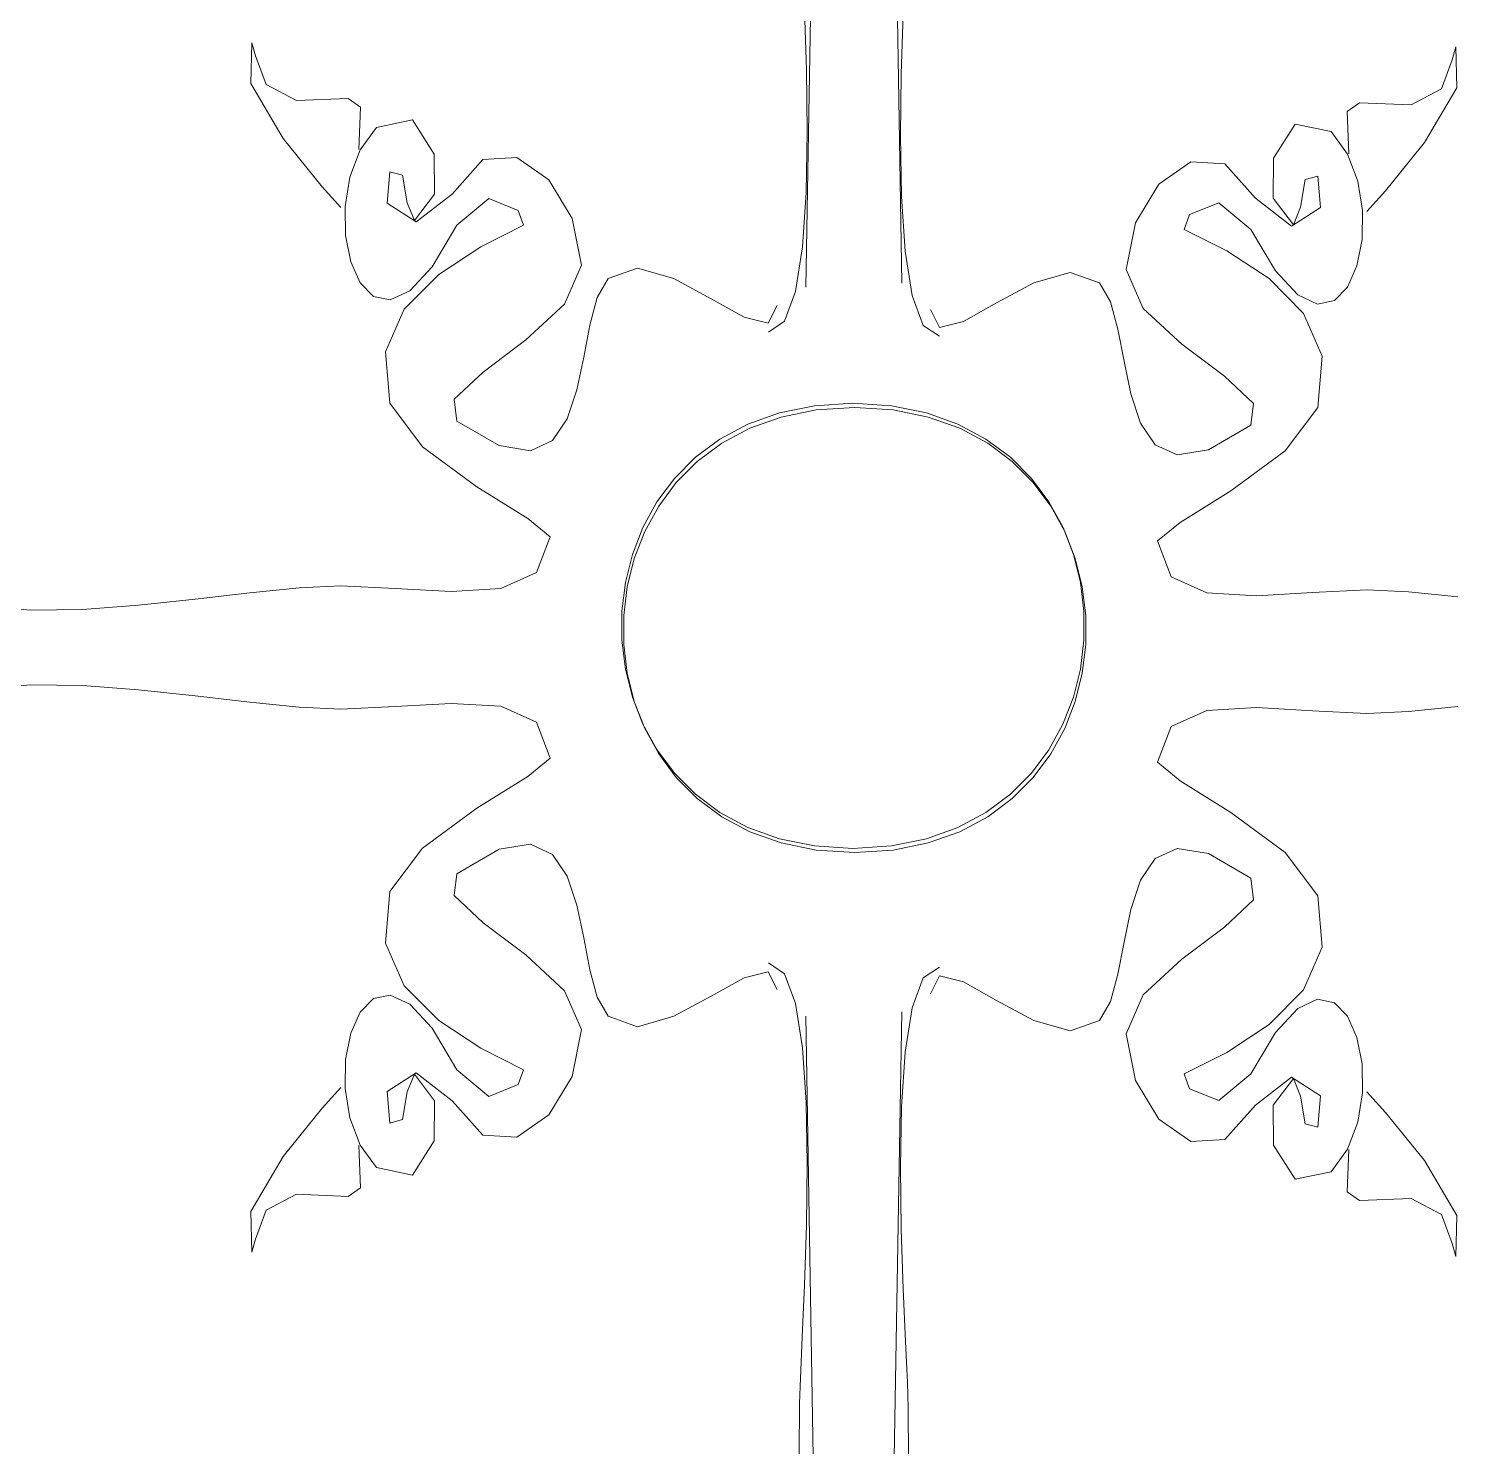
# Model space of a CAD drawing. Header units: centimetres. Extents: x -377343 to 693706, y 194584 to 813780.
# Drawn here: x 142378.4 to 142486.8, y 492503.4 to 492611 of the extents above; entities that cross this region are included whole.
import ezdxf

# ---------------------------------------------------------------- set-up
doc = ezdxf.new("R2010")
doc.units = ezdxf.units.CM
doc.layers.add('PIPA', color=11, linetype='Continuous')
doc.layers.add('TEXT', color=7, linetype='Continuous')

msp = doc.modelspace()

# ---------------------------------------------------------------- linework, layer by layer
at = {"layer": 'PIPA', "lineweight": 35, "extrusion": (0, 0.816497, 0.57735), "elevation": 193451.324}
msp.add_lwpolyline([(-421704.212, -325591.681), (-159560.265, -63447.734), (377343.333, -600351.331), (-158232.47, -1135927.133), (-693706.405, -600453.199), (-454216.825, -360963.619)], dxfattribs=at)
at = {"layer": 'TEXT', "color": 2, "linetype": 'Continuous', "lineweight": 13}
for p, q in [((142437.386, 492591.407), (142438.062, 492630.932)), ((142437.386, 492591.407), (142438.062, 492630.932)), ((142444.681, 492591.725), (142444.005, 492631.25)), ((142444.681, 492591.725), (142444.005, 492631.25)), ((142437.294, 492612.442), (142437.441, 492607.93)), ((142437.294, 492612.442), (142437.441, 492607.93)), ((142444.773, 492612.124), (142444.626, 492607.612)), ((142444.773, 492612.124), (142444.626, 492607.612)), ((142395.275, 492606.875), (142395.359, 492609.968)), ((142395.275, 492606.875), (142395.359, 492609.968)), ((142395.359, 492609.968), (142395.635, 492608.979)), ((142395.359, 492609.968), (142395.635, 492608.979)), ((142486.708, 492609.65), (142486.432, 492608.661)), ((142486.708, 492609.65), (142486.432, 492608.661)), ((142486.792, 492606.556), (142486.708, 492609.65)), ((142486.792, 492606.556), (142486.708, 492609.65)), ((142395.635, 492608.979), (142396.435, 492606.79)), ((142395.635, 492608.979), (142396.435, 492606.79)), ((142486.432, 492608.661), (142485.632, 492606.472)), ((142486.432, 492608.661), (142485.632, 492606.472)), ((142437.441, 492607.93), (142437.502, 492603.211)), ((142437.441, 492607.93), (142437.502, 492603.211)), ((142444.626, 492607.612), (142444.565, 492602.893)), ((142444.626, 492607.612), (142444.565, 492602.893)), ((142397.724, 492602.705), (142395.275, 492606.875)), ((142397.724, 492602.705), (142395.275, 492606.875)), ((142396.435, 492606.79), (142398.738, 492605.576)), ((142396.435, 492606.79), (142398.738, 492605.576)), ((142485.632, 492606.472), (142483.329, 492605.258)), ((142485.632, 492606.472), (142483.329, 492605.258)), ((142484.343, 492602.387), (142486.792, 492606.556)), ((142484.343, 492602.387), (142486.792, 492606.556)), ((142398.738, 492605.576), (142402.666, 492605.739)), ((142398.738, 492605.576), (142402.666, 492605.739)), ((142402.666, 492605.739), (142403.592, 492605.076)), ((142402.666, 492605.739), (142403.592, 492605.076)), ((142403.592, 492605.076), (142403.467, 492601.86)), ((142403.592, 492605.076), (142403.467, 492601.86)), ((142479.401, 492605.421), (142478.475, 492604.757)), ((142479.401, 492605.421), (142478.475, 492604.757)), ((142483.329, 492605.258), (142479.401, 492605.421)), ((142483.329, 492605.258), (142479.401, 492605.421)), ((142404.818, 492603.549), (142407.533, 492604.112)), ((142404.818, 492603.549), (142407.533, 492604.112)), ((142407.533, 492604.112), (142409.197, 492601.522)), ((142407.533, 492604.112), (142409.197, 492601.522)), ((142474.534, 492603.794), (142472.87, 492601.204)), ((142474.534, 492603.794), (142472.87, 492601.204)), ((142477.249, 492603.231), (142474.534, 492603.794)), ((142477.249, 492603.231), (142474.534, 492603.794)), ((142478.475, 492604.757), (142478.6, 492601.542)), ((142478.475, 492604.757), (142478.6, 492601.542)), ((142400.68, 492599.041), (142397.724, 492602.705)), ((142400.68, 492599.041), (142397.724, 492602.705)), ((142403.582, 492601.838), (142404.818, 492603.549)), ((142403.582, 492601.838), (142404.818, 492603.549)), ((142437.502, 492603.211), (142437.422, 492598.614)), ((142437.502, 492603.211), (142437.422, 492598.614)), ((142444.565, 492602.893), (142444.645, 492598.296)), ((142444.565, 492602.893), (142444.645, 492598.296)), ((142478.485, 492601.52), (142477.249, 492603.231)), ((142478.485, 492601.52), (142477.249, 492603.231)), ((142402.799, 492599.777), (142403.582, 492601.838)), ((142402.799, 492599.777), (142403.582, 492601.838)), ((142409.197, 492601.522), (142409.21, 492598.482)), ((142409.197, 492601.522), (142409.21, 492598.482)), ((142479.268, 492599.458), (142478.485, 492601.52)), ((142479.268, 492599.458), (142478.485, 492601.52)), ((142481.387, 492598.723), (142484.343, 492602.387)), ((142481.387, 492598.723), (142484.343, 492602.387)), ((142410.561, 492598.482), (142412.877, 492601.098)), ((142410.561, 492598.482), (142412.877, 492601.098)), ((142412.877, 492601.098), (142415.469, 492601.249)), ((142412.877, 492601.098), (142415.469, 492601.249)), ((142415.469, 492601.249), (142417.882, 492599.552)), ((142415.469, 492601.249), (142417.882, 492599.552)), ((142466.598, 492600.931), (142464.185, 492599.234)), ((142466.598, 492600.931), (142464.185, 492599.234)), ((142469.19, 492600.78), (142466.598, 492600.931)), ((142469.19, 492600.78), (142466.598, 492600.931)), ((142471.506, 492598.164), (142469.19, 492600.78)), ((142471.506, 492598.164), (142469.19, 492600.78)), ((142472.87, 492601.204), (142472.857, 492598.164)), ((142472.87, 492601.204), (142472.857, 492598.164)), ((142402.438, 492597.551), (142402.799, 492599.777)), ((142402.438, 492597.551), (142402.799, 492599.777)), ((142405.832, 492600.171), (142405.632, 492597.781)), ((142405.832, 492600.171), (142405.632, 492597.781)), ((142406.787, 492599.907), (142405.832, 492600.171)), ((142406.787, 492599.907), (142405.832, 492600.171)), ((142407.141, 492597.806), (142406.787, 492599.907)), ((142407.141, 492597.806), (142406.787, 492599.907)), ((142417.882, 492599.552), (142419.663, 492596.622)), ((142417.882, 492599.552), (142419.663, 492596.622)), ((142474.926, 492597.488), (142475.28, 492599.589)), ((142474.926, 492597.488), (142475.28, 492599.589)), ((142475.28, 492599.589), (142476.235, 492599.853)), ((142475.28, 492599.589), (142476.235, 492599.853)), ((142476.235, 492599.853), (142476.435, 492597.463)), ((142476.235, 492599.853), (142476.435, 492597.463)), ((142479.629, 492597.232), (142479.268, 492599.458)), ((142479.629, 492597.232), (142479.268, 492599.458)), ((142402.116, 492597.468), (142400.68, 492599.041)), ((142402.116, 492597.468), (142400.68, 492599.041)), ((142409.21, 492598.482), (142407.685, 492596.465)), ((142409.21, 492598.482), (142407.685, 492596.465)), ((142407.834, 492596.367), (142410.561, 492598.482)), ((142407.834, 492596.367), (142410.561, 492598.482)), ((142437.422, 492598.614), (142437.143, 492594.467)), ((142437.422, 492598.614), (142437.143, 492594.467)), ((142444.645, 492598.296), (142444.924, 492594.149)), ((142444.645, 492598.296), (142444.924, 492594.149)), ((142464.185, 492599.234), (142462.404, 492596.304)), ((142464.185, 492599.234), (142462.404, 492596.304)), ((142479.951, 492597.15), (142481.387, 492598.723)), ((142479.951, 492597.15), (142481.387, 492598.723)), ((142402.467, 492595.346), (142402.438, 492597.551)), ((142402.467, 492595.346), (142402.438, 492597.551)), ((142405.632, 492597.781), (142407.834, 492596.367)), ((142405.632, 492597.781), (142407.834, 492596.367)), ((142407.685, 492596.465), (142407.141, 492597.806)), ((142407.685, 492596.465), (142407.141, 492597.806)), ((142413.339, 492598.144), (142410.899, 492596.117)), ((142413.339, 492598.144), (142410.899, 492596.117)), ((142415.553, 492597.243), (142413.339, 492598.144)), ((142415.553, 492597.243), (142413.339, 492598.144)), ((142415.966, 492596.117), (142415.553, 492597.243)), ((142415.966, 492596.117), (142415.553, 492597.243)), ((142466.514, 492596.925), (142468.728, 492597.826)), ((142466.514, 492596.925), (142468.728, 492597.826)), ((142468.728, 492597.826), (142471.168, 492595.799)), ((142468.728, 492597.826), (142471.168, 492595.799)), ((142474.233, 492596.049), (142471.506, 492598.164)), ((142474.233, 492596.049), (142471.506, 492598.164)), ((142472.857, 492598.164), (142474.383, 492596.147)), ((142472.857, 492598.164), (142474.383, 492596.147)), ((142476.435, 492597.463), (142474.233, 492596.049)), ((142476.435, 492597.463), (142474.233, 492596.049)), ((142474.383, 492596.147), (142474.926, 492597.488)), ((142474.383, 492596.147), (142474.926, 492597.488)), ((142479.6, 492595.028), (142479.629, 492597.232)), ((142479.6, 492595.028), (142479.629, 492597.232)), ((142410.899, 492596.117), (142409.037, 492592.97)), ((142410.899, 492596.117), (142409.037, 492592.97)), ((142412.739, 492594.485), (142415.966, 492596.117)), ((142412.739, 492594.485), (142415.966, 492596.117)), ((142419.663, 492596.622), (142420.358, 492593.077)), ((142419.663, 492596.622), (142420.358, 492593.077)), ((142462.404, 492596.304), (142461.709, 492592.759)), ((142462.404, 492596.304), (142461.709, 492592.759)), ((142466.101, 492595.799), (142466.514, 492596.925)), ((142466.101, 492595.799), (142466.514, 492596.925)), ((142402.854, 492593.349), (142402.467, 492595.346)), ((142402.854, 492593.349), (142402.467, 492595.346)), ((142469.327, 492594.167), (142466.101, 492595.799)), ((142469.327, 492594.167), (142466.101, 492595.799)), ((142471.168, 492595.799), (142473.03, 492592.652)), ((142471.168, 492595.799), (142473.03, 492592.652)), ((142479.213, 492593.031), (142479.6, 492595.028)), ((142479.213, 492593.031), (142479.6, 492595.028)), ((142409.529, 492592.382), (142412.739, 492594.485)), ((142409.529, 492592.382), (142412.739, 492594.485)), ((142437.143, 492594.467), (142436.608, 492591.098)), ((142437.143, 492594.467), (142436.608, 492591.098)), ((142444.924, 492594.149), (142445.459, 492590.78)), ((142444.924, 492594.149), (142445.459, 492590.78)), ((142472.538, 492592.064), (142469.327, 492594.167)), ((142472.538, 492592.064), (142469.327, 492594.167)), ((142403.566, 492591.744), (142402.854, 492593.349)), ((142403.566, 492591.744), (142402.854, 492593.349)), ((142409.037, 492592.97), (142407.34, 492591.145)), ((142409.037, 492592.97), (142407.34, 492591.145)), ((142420.358, 492593.077), (142419.082, 492590.128)), ((142420.358, 492593.077), (142419.082, 492590.128)), ((142422.385, 492592.063), (142424.626, 492592.852)), ((142422.385, 492592.063), (142424.626, 492592.852)), ((142424.626, 492592.852), (142427.365, 492592.063)), ((142424.626, 492592.852), (142427.365, 492592.063)), ((142478.5, 492591.426), (142479.213, 492593.031)), ((142478.5, 492591.426), (142479.213, 492593.031)), ((142406.918, 492589.745), (142409.529, 492592.382)), ((142406.918, 492589.745), (142409.529, 492592.382)), ((142421.557, 492590.625), (142422.385, 492592.063)), ((142421.557, 492590.625), (142422.385, 492592.063)), ((142427.365, 492592.063), (142430.197, 492590.543)), ((142427.365, 492592.063), (142430.197, 492590.543)), ((142457.441, 492592.533), (142454.702, 492591.745)), ((142457.441, 492592.533), (142454.702, 492591.745)), ((142459.682, 492591.745), (142457.441, 492592.533)), ((142459.682, 492591.745), (142457.441, 492592.533)), ((142461.709, 492592.759), (142462.985, 492589.81)), ((142461.709, 492592.759), (142462.985, 492589.81)), ((142475.149, 492589.426), (142472.538, 492592.064)), ((142475.149, 492589.426), (142472.538, 492592.064)), ((142473.03, 492592.652), (142474.727, 492590.827)), ((142473.03, 492592.652), (142474.727, 492590.827)), ((142404.573, 492590.718), (142403.566, 492591.744)), ((142404.573, 492590.718), (142403.566, 492591.744)), ((142405.842, 492590.457), (142404.573, 492590.718)), ((142405.842, 492590.457), (142404.573, 492590.718)), ((142407.34, 492591.145), (142405.842, 492590.457)), ((142407.34, 492591.145), (142405.842, 492590.457)), ((142436.608, 492591.098), (142435.762, 492588.836)), ((142436.608, 492591.098), (142435.762, 492588.836)), ((142445.459, 492590.78), (142446.305, 492588.518)), ((142445.459, 492590.78), (142446.305, 492588.518)), ((142454.702, 492591.745), (142451.87, 492590.225)), ((142454.702, 492591.745), (142451.87, 492590.225)), ((142460.51, 492590.307), (142459.682, 492591.745)), ((142460.51, 492590.307), (142459.682, 492591.745)), ((142474.727, 492590.827), (142476.225, 492590.139)), ((142474.727, 492590.827), (142476.225, 492590.139)), ((142477.494, 492590.4), (142478.5, 492591.426)), ((142477.494, 492590.4), (142478.5, 492591.426)), ((142405.491, 492586.507), (142406.918, 492589.745)), ((142405.491, 492586.507), (142406.918, 492589.745)), ((142419.082, 492590.128), (142416.153, 492587.407)), ((142419.082, 492590.128), (142416.153, 492587.407)), ((142420.994, 492588.539), (142421.557, 492590.625)), ((142420.994, 492588.539), (142421.557, 492590.625)), ((142430.197, 492590.543), (142432.72, 492589.136)), ((142430.197, 492590.543), (142432.72, 492589.136)), ((142434.529, 492588.685), (142435.222, 492590.036)), ((142434.529, 492588.685), (142435.222, 492590.036)), ((142447.538, 492588.367), (142446.845, 492589.718)), ((142447.538, 492588.367), (142446.845, 492589.718)), ((142451.87, 492590.225), (142449.347, 492588.817)), ((142451.87, 492590.225), (142449.347, 492588.817)), ((142461.073, 492588.221), (142460.51, 492590.307)), ((142461.073, 492588.221), (142460.51, 492590.307)), ((142462.985, 492589.81), (142465.914, 492587.089)), ((142462.985, 492589.81), (142465.914, 492587.089)), ((142476.225, 492590.139), (142477.494, 492590.4)), ((142476.225, 492590.139), (142477.494, 492590.4)), ((142420.533, 492586.108), (142420.994, 492588.539)), ((142420.533, 492586.108), (142420.994, 492588.539)), ((142432.72, 492589.136), (142434.529, 492588.685)), ((142432.72, 492589.136), (142434.529, 492588.685)), ((142435.762, 492588.836), (142434.546, 492588.009)), ((142435.762, 492588.836), (142434.546, 492588.009)), ((142446.305, 492588.518), (142447.521, 492587.691)), ((142446.305, 492588.518), (142447.521, 492587.691)), ((142449.347, 492588.817), (142447.538, 492588.367)), ((142449.347, 492588.817), (142447.538, 492588.367)), ((142476.576, 492586.189), (142475.149, 492589.426)), ((142476.576, 492586.189), (142475.149, 492589.426)), ((142461.534, 492585.789), (142461.073, 492588.221)), ((142461.534, 492585.789), (142461.073, 492588.221)), ((142405.832, 492582.604), (142405.491, 492586.507)), ((142405.832, 492582.604), (142405.491, 492586.507)), ((142416.153, 492587.407), (142412.915, 492584.977)), ((142416.153, 492587.407), (142412.915, 492584.977)), ((142465.914, 492587.089), (142469.152, 492584.659)), ((142465.914, 492587.089), (142469.152, 492584.659)), ((142420.014, 492583.635), (142420.533, 492586.108)), ((142420.014, 492583.635), (142420.533, 492586.108)), ((142462.053, 492583.317), (142461.534, 492585.789)), ((142462.053, 492583.317), (142461.534, 492585.789)), ((142476.235, 492582.286), (142476.576, 492586.189)), ((142476.235, 492582.286), (142476.576, 492586.189)), ((142412.915, 492584.977), (142410.715, 492582.904)), ((142412.915, 492584.977), (142410.715, 492582.904)), ((142469.152, 492584.659), (142471.352, 492582.586)), ((142469.152, 492584.659), (142471.352, 492582.586)), ((142419.276, 492581.424), (142420.014, 492583.635)), ((142419.276, 492581.424), (142420.014, 492583.635)), ((142462.792, 492581.105), (142462.053, 492583.317)), ((142462.792, 492581.105), (142462.053, 492583.317)), ((142408.302, 492579.31), (142405.832, 492582.604)), ((142408.302, 492579.31), (142405.832, 492582.604)), ((142410.715, 492582.904), (142410.899, 492581.253)), ((142410.715, 492582.904), (142410.899, 492581.253)), ((142435.388, 492581.88), (142438.044, 492582.417)), ((142435.388, 492581.88), (142438.044, 492582.417)), ((142435.525, 492581.561), (142438.182, 492582.099)), ((142435.525, 492581.561), (142438.182, 492582.099)), ((142438.044, 492582.417), (142440.967, 492582.604)), ((142438.044, 492582.417), (142440.967, 492582.604)), ((142438.182, 492582.099), (142441.104, 492582.286)), ((142438.182, 492582.099), (142441.104, 492582.286)), ((142440.967, 492582.604), (142440.967, 492582.604)), ((142440.967, 492582.604), (142443.889, 492582.416)), ((142440.967, 492582.604), (142440.967, 492582.604)), ((142440.967, 492582.604), (142443.889, 492582.416)), ((142441.104, 492582.286), (142441.104, 492582.286)), ((142441.104, 492582.286), (142444.026, 492582.098)), ((142441.104, 492582.286), (142441.104, 492582.286)), ((142441.104, 492582.286), (142444.026, 492582.098)), ((142443.889, 492582.416), (142446.545, 492581.878)), ((142443.889, 492582.416), (142446.545, 492581.878)), ((142444.026, 492582.098), (142446.682, 492581.56)), ((142444.026, 492582.098), (142446.682, 492581.56)), ((142471.352, 492582.586), (142471.168, 492580.935)), ((142471.352, 492582.586), (142471.168, 492580.935)), ((142473.765, 492578.992), (142476.235, 492582.286)), ((142473.765, 492578.992), (142476.235, 492582.286)), ((142410.899, 492581.253), (142414.129, 492579.388)), ((142410.899, 492581.253), (142414.129, 492579.388)), ((142418.156, 492579.777), (142419.276, 492581.424)), ((142418.156, 492579.777), (142419.276, 492581.424)), ((142430.872, 492579.891), (142432.997, 492581.027)), ((142430.872, 492579.891), (142432.997, 492581.027)), ((142432.997, 492581.027), (142435.388, 492581.88)), ((142432.997, 492581.027), (142435.388, 492581.88)), ((142433.134, 492580.708), (142435.525, 492581.561)), ((142433.134, 492580.708), (142435.525, 492581.561)), ((142446.545, 492581.878), (142448.936, 492581.025)), ((142446.545, 492581.878), (142448.936, 492581.025)), ((142446.682, 492581.56), (142449.073, 492580.707)), ((142446.682, 492581.56), (142449.073, 492580.707)), ((142448.936, 492581.025), (142451.061, 492579.888)), ((142448.936, 492581.025), (142451.061, 492579.888)), ((142463.911, 492579.458), (142462.792, 492581.105)), ((142463.911, 492579.458), (142462.792, 492581.105)), ((142471.168, 492580.935), (142467.938, 492579.07)), ((142471.168, 492580.935), (142467.938, 492579.07)), ((142429.012, 492578.505), (142430.872, 492579.891)), ((142429.012, 492578.505), (142430.872, 492579.891)), ((142431.009, 492579.573), (142433.134, 492580.708)), ((142431.009, 492579.573), (142433.134, 492580.708)), ((142449.073, 492580.707), (142451.198, 492579.57)), ((142449.073, 492580.707), (142451.198, 492579.57)), ((142451.061, 492579.888), (142452.92, 492578.503)), ((142451.061, 492579.888), (142452.92, 492578.503)), ((142412.419, 492576.27), (142408.302, 492579.31)), ((142412.419, 492576.27), (142408.302, 492579.31)), ((142414.129, 492579.388), (142416.494, 492578.997)), ((142414.129, 492579.388), (142416.494, 492578.997)), ((142416.494, 492578.997), (142418.156, 492579.777)), ((142416.494, 492578.997), (142418.156, 492579.777)), ((142429.149, 492578.187), (142431.009, 492579.573)), ((142429.149, 492578.187), (142431.009, 492579.573)), ((142451.198, 492579.57), (142453.058, 492578.185)), ((142451.198, 492579.57), (142453.058, 492578.185)), ((142465.573, 492578.679), (142463.911, 492579.458)), ((142465.573, 492578.679), (142463.911, 492579.458)), ((142467.938, 492579.07), (142465.573, 492578.679)), ((142467.938, 492579.07), (142465.573, 492578.679)), ((142469.648, 492575.952), (142473.765, 492578.992)), ((142469.648, 492575.952), (142473.765, 492578.992)), ((142427.418, 492576.904), (142429.012, 492578.505)), ((142427.418, 492576.904), (142429.012, 492578.505)), ((142427.555, 492576.586), (142429.149, 492578.187)), ((142427.555, 492576.586), (142429.149, 492578.187)), ((142452.92, 492578.503), (142454.514, 492576.901)), ((142452.92, 492578.503), (142454.514, 492576.901)), ((142453.058, 492578.185), (142454.651, 492576.583)), ((142453.058, 492578.185), (142454.651, 492576.583)), ((142426.089, 492575.119), (142427.418, 492576.904)), ((142426.089, 492575.119), (142427.418, 492576.904)), ((142426.227, 492574.801), (142427.555, 492576.586)), ((142426.227, 492574.801), (142427.555, 492576.586)), ((142454.514, 492576.901), (142455.842, 492575.116)), ((142454.514, 492576.901), (142455.842, 492575.116)), ((142454.651, 492576.583), (142455.979, 492574.798)), ((142454.651, 492576.583), (142455.979, 492574.798)), ((142416.283, 492573.863), (142412.419, 492576.27)), ((142416.283, 492573.863), (142412.419, 492576.27)), ((142465.784, 492573.545), (142469.648, 492575.952)), ((142465.784, 492573.545), (142469.648, 492575.952)), ((142425.026, 492573.185), (142426.089, 492575.119)), ((142425.026, 492573.185), (142426.089, 492575.119)), ((142425.164, 492572.867), (142426.227, 492574.801)), ((142425.164, 492572.867), (142426.227, 492574.801)), ((142455.842, 492575.116), (142456.905, 492573.181)), ((142455.842, 492575.116), (142456.905, 492573.181)), ((142455.979, 492574.798), (142457.042, 492572.863)), ((142455.979, 492574.798), (142457.042, 492572.863)), ((142417.993, 492572.469), (142416.283, 492573.863)), ((142417.993, 492572.469), (142416.283, 492573.863)), ((142464.074, 492572.151), (142465.784, 492573.545)), ((142464.074, 492572.151), (142465.784, 492573.545)), ((142416.958, 492569.748), (142417.993, 492572.469)), ((142416.958, 492569.748), (142417.993, 492572.469)), ((142424.229, 492571.134), (142425.026, 492573.185)), ((142424.229, 492571.134), (142425.026, 492573.185)), ((142424.366, 492570.816), (142425.164, 492572.867)), ((142424.366, 492570.816), (142425.164, 492572.867)), ((142456.905, 492573.181), (142457.702, 492571.131)), ((142456.905, 492573.181), (142457.702, 492571.131)), ((142457.042, 492572.863), (142457.839, 492570.812)), ((142457.042, 492572.863), (142457.839, 492570.812)), ((142465.109, 492569.43), (142464.074, 492572.151)), ((142465.109, 492569.43), (142464.074, 492572.151)), ((142423.698, 492569), (142424.229, 492571.134)), ((142423.698, 492569), (142424.229, 492571.134)), ((142423.835, 492568.682), (142424.366, 492570.816)), ((142423.835, 492568.682), (142424.366, 492570.816)), ((142457.702, 492571.131), (142458.233, 492568.996)), ((142457.702, 492571.131), (142458.233, 492568.996)), ((142457.839, 492570.812), (142458.37, 492568.678)), ((142457.839, 492570.812), (142458.37, 492568.678)), ((142414.253, 492568.534), (142416.958, 492569.748)), ((142414.253, 492568.534), (142416.958, 492569.748)), ((142423.432, 492566.816), (142423.698, 492569)), ((142423.432, 492566.816), (142423.698, 492569)), ((142458.233, 492568.996), (142458.498, 492566.813)), ((142458.233, 492568.996), (142458.498, 492566.813)), ((142467.814, 492568.216), (142465.109, 492569.43)), ((142467.814, 492568.216), (142465.109, 492569.43)), ((142391.047, 492567.738), (142395.191, 492568.22)), ((142391.047, 492567.738), (142395.191, 492568.22)), ((142395.191, 492568.22), (142398.954, 492568.6)), ((142395.191, 492568.22), (142398.954, 492568.6)), ((142398.954, 492568.6), (142402.116, 492568.753)), ((142398.954, 492568.6), (142402.116, 492568.753)), ((142402.116, 492568.753), (142406.232, 492568.556)), ((142402.116, 492568.753), (142406.232, 492568.556)), ((142406.232, 492568.556), (142410.477, 492568.31)), ((142406.232, 492568.556), (142410.477, 492568.31)), ((142410.477, 492568.31), (142414.253, 492568.534)), ((142410.477, 492568.31), (142414.253, 492568.534)), ((142423.569, 492566.498), (142423.835, 492568.682)), ((142423.569, 492566.498), (142423.835, 492568.682)), ((142458.37, 492568.678), (142458.636, 492566.494)), ((142458.37, 492568.678), (142458.636, 492566.494)), ((142471.59, 492567.992), (142467.814, 492568.216)), ((142471.59, 492567.992), (142467.814, 492568.216)), ((142475.835, 492568.238), (142471.59, 492567.992)), ((142475.835, 492568.238), (142471.59, 492567.992)), ((142479.951, 492568.435), (142475.835, 492568.238)), ((142479.951, 492568.435), (142475.835, 492568.238)), ((142483.113, 492568.282), (142479.951, 492568.435)), ((142483.113, 492568.282), (142479.951, 492568.435)), ((142486.877, 492567.902), (142483.113, 492568.282)), ((142486.877, 492567.902), (142483.113, 492568.282)), ((142375.106, 492567.234), (142378.553, 492566.901)), ((142375.106, 492567.234), (142378.553, 492566.901)), ((142378.553, 492566.901), (142382.506, 492566.955)), ((142378.553, 492566.901), (142382.506, 492566.955)), ((142382.506, 492566.955), (142386.745, 492567.275)), ((142382.506, 492566.955), (142386.745, 492567.275)), ((142386.745, 492567.275), (142391.047, 492567.738)), ((142386.745, 492567.275), (142391.047, 492567.738)), ((142423.431, 492564.616), (142423.432, 492566.816)), ((142423.431, 492564.616), (142423.432, 492566.816)), ((142423.569, 492564.298), (142423.569, 492566.498)), ((142423.569, 492564.298), (142423.569, 492566.498)), ((142458.498, 492566.813), (142458.498, 492564.612)), ((142458.498, 492566.813), (142458.498, 492564.612)), ((142458.636, 492566.494), (142458.635, 492564.294)), ((142458.636, 492566.494), (142458.635, 492564.294)), ((142423.697, 492562.432), (142423.431, 492564.616)), ((142423.697, 492562.432), (142423.431, 492564.616)), ((142423.834, 492562.114), (142423.569, 492564.298)), ((142423.834, 492562.114), (142423.569, 492564.298)), ((142458.498, 492564.612), (142458.232, 492562.428)), ((142458.498, 492564.612), (142458.232, 492562.428)), ((142458.635, 492564.294), (142458.37, 492562.11)), ((142458.635, 492564.294), (142458.37, 492562.11)), ((142424.228, 492560.298), (142423.697, 492562.432)), ((142424.228, 492560.298), (142423.697, 492562.432)), ((142424.365, 492559.98), (142423.834, 492562.114)), ((142424.365, 492559.98), (142423.834, 492562.114)), ((142458.232, 492562.428), (142457.701, 492560.294)), ((142458.232, 492562.428), (142457.701, 492560.294)), ((142458.37, 492562.11), (142457.838, 492559.976)), ((142458.37, 492562.11), (142457.838, 492559.976)), ((142375.106, 492560.904), (142378.553, 492561.237)), ((142375.106, 492560.904), (142378.553, 492561.237)), ((142378.553, 492561.237), (142382.506, 492561.182)), ((142378.553, 492561.237), (142382.506, 492561.182)), ((142382.506, 492561.182), (142386.745, 492560.862)), ((142382.506, 492561.182), (142386.745, 492560.862)), ((142386.745, 492560.862), (142391.047, 492560.4)), ((142386.745, 492560.862), (142391.047, 492560.4)), ((142391.047, 492560.4), (142395.191, 492559.917)), ((142391.047, 492560.4), (142395.191, 492559.917)), ((142395.191, 492559.917), (142398.954, 492559.538)), ((142395.191, 492559.917), (142398.954, 492559.538)), ((142398.954, 492559.538), (142402.116, 492559.384)), ((142398.954, 492559.538), (142402.116, 492559.384)), ((142402.116, 492559.384), (142406.232, 492559.581)), ((142402.116, 492559.384), (142406.232, 492559.581)), ((142406.232, 492559.581), (142410.477, 492559.827)), ((142406.232, 492559.581), (142410.477, 492559.827)), ((142410.477, 492559.827), (142414.253, 492559.603)), ((142410.477, 492559.827), (142414.253, 492559.603)), ((142414.253, 492559.603), (142416.958, 492558.39)), ((142414.253, 492559.603), (142416.958, 492558.39)), ((142425.024, 492558.247), (142424.228, 492560.298)), ((142425.024, 492558.247), (142424.228, 492560.298)), ((142425.161, 492557.929), (142424.365, 492559.98)), ((142425.161, 492557.929), (142424.365, 492559.98)), ((142457.701, 492560.294), (142456.904, 492558.243)), ((142457.701, 492560.294), (142456.904, 492558.243)), ((142457.838, 492559.976), (142457.041, 492557.925)), ((142457.838, 492559.976), (142457.041, 492557.925)), ((142467.814, 492559.285), (142465.109, 492558.071)), ((142467.814, 492559.285), (142465.109, 492558.071)), ((142471.59, 492559.509), (142467.814, 492559.285)), ((142471.59, 492559.509), (142467.814, 492559.285)), ((142475.835, 492559.263), (142471.59, 492559.509)), ((142475.835, 492559.263), (142471.59, 492559.509)), ((142479.951, 492559.066), (142475.835, 492559.263)), ((142479.951, 492559.066), (142475.835, 492559.263)), ((142486.877, 492559.599), (142483.113, 492559.22)), ((142486.877, 492559.599), (142483.113, 492559.22)), ((142416.958, 492558.39), (142417.993, 492555.668)), ((142416.958, 492558.39), (142417.993, 492555.668)), ((142426.087, 492556.312), (142425.024, 492558.247)), ((142426.087, 492556.312), (142425.024, 492558.247)), ((142456.904, 492558.243), (142455.841, 492556.309)), ((142456.904, 492558.243), (142455.841, 492556.309)), ((142483.113, 492559.22), (142479.951, 492559.066)), ((142483.113, 492559.22), (142479.951, 492559.066)), ((142426.224, 492555.994), (142425.161, 492557.929)), ((142426.224, 492555.994), (142425.161, 492557.929)), ((142457.041, 492557.925), (142455.979, 492555.991)), ((142457.041, 492557.925), (142455.979, 492555.991)), ((142465.109, 492558.071), (142464.074, 492555.35)), ((142465.109, 492558.071), (142464.074, 492555.35)), ((142427.415, 492554.527), (142426.087, 492556.312)), ((142427.415, 492554.527), (142426.087, 492556.312)), ((142427.552, 492554.209), (142426.224, 492555.994)), ((142427.552, 492554.209), (142426.224, 492555.994)), ((142455.841, 492556.309), (142454.513, 492554.524)), ((142455.841, 492556.309), (142454.513, 492554.524)), ((142455.979, 492555.991), (142454.65, 492554.206)), ((142455.979, 492555.991), (142454.65, 492554.206)), ((142417.993, 492555.668), (142416.283, 492554.275)), ((142417.993, 492555.668), (142416.283, 492554.275)), ((142464.074, 492555.35), (142465.784, 492553.956)), ((142464.074, 492555.35), (142465.784, 492553.956)), ((142416.283, 492554.275), (142412.419, 492551.868)), ((142416.283, 492554.275), (142412.419, 492551.868)), ((142429.008, 492552.925), (142427.415, 492554.527)), ((142429.008, 492552.925), (142427.415, 492554.527)), ((142429.145, 492552.607), (142427.552, 492554.209)), ((142429.145, 492552.607), (142427.552, 492554.209)), ((142454.513, 492554.524), (142452.919, 492552.923)), ((142454.513, 492554.524), (142452.919, 492552.923)), ((142454.65, 492554.206), (142453.056, 492552.604)), ((142454.65, 492554.206), (142453.056, 492552.604)), ((142465.784, 492553.956), (142469.648, 492551.55)), ((142465.784, 492553.956), (142469.648, 492551.55)), ((142430.868, 492551.539), (142429.008, 492552.925)), ((142430.868, 492551.539), (142429.008, 492552.925)), ((142452.919, 492552.923), (142451.06, 492551.537)), ((142452.919, 492552.923), (142451.06, 492551.537)), ((142412.419, 492551.868), (142408.302, 492548.827)), ((142412.419, 492551.868), (142408.302, 492548.827)), ((142431.005, 492551.221), (142429.145, 492552.607)), ((142431.005, 492551.221), (142429.145, 492552.607)), ((142453.056, 492552.604), (142451.197, 492551.219)), ((142453.056, 492552.604), (142451.197, 492551.219)), ((142432.993, 492550.403), (142430.868, 492551.539)), ((142432.993, 492550.403), (142430.868, 492551.539)), ((142433.13, 492550.085), (142431.005, 492551.221)), ((142433.13, 492550.085), (142431.005, 492551.221)), ((142451.06, 492551.537), (142448.934, 492550.401)), ((142451.06, 492551.537), (142448.934, 492550.401)), ((142451.197, 492551.219), (142449.072, 492550.083)), ((142451.197, 492551.219), (142449.072, 492550.083)), ((142469.648, 492551.55), (142473.765, 492548.509)), ((142469.648, 492551.55), (142473.765, 492548.509)), ((142435.383, 492549.549), (142432.993, 492550.403)), ((142435.383, 492549.549), (142432.993, 492550.403)), ((142435.52, 492549.231), (142433.13, 492550.085)), ((142435.52, 492549.231), (142433.13, 492550.085)), ((142438.04, 492549.011), (142435.383, 492549.549)), ((142438.04, 492549.011), (142435.383, 492549.549)), ((142446.544, 492549.548), (142443.887, 492549.011)), ((142446.544, 492549.548), (142443.887, 492549.011)), ((142448.934, 492550.401), (142446.544, 492549.548)), ((142448.934, 492550.401), (142446.544, 492549.548)), ((142449.072, 492550.083), (142446.681, 492549.23)), ((142449.072, 492550.083), (142446.681, 492549.23)), ((142408.302, 492548.827), (142405.832, 492545.534)), ((142408.302, 492548.827), (142405.832, 492545.534)), ((142410.899, 492546.885), (142414.129, 492548.75)), ((142410.899, 492546.885), (142414.129, 492548.75)), ((142414.129, 492548.75), (142416.494, 492549.141)), ((142414.129, 492548.75), (142416.494, 492549.141)), ((142416.494, 492549.141), (142418.156, 492548.361)), ((142416.494, 492549.141), (142418.156, 492548.361)), ((142438.177, 492548.693), (142435.52, 492549.231)), ((142438.177, 492548.693), (142435.52, 492549.231)), ((142440.962, 492548.822), (142438.04, 492549.011)), ((142440.962, 492548.822), (142438.04, 492549.011)), ((142441.099, 492548.504), (142438.177, 492548.693)), ((142441.099, 492548.504), (142438.177, 492548.693)), ((142440.965, 492548.822), (142440.962, 492548.822)), ((142440.965, 492548.822), (142440.962, 492548.822)), ((142443.887, 492549.011), (142440.965, 492548.822)), ((142443.887, 492549.011), (142440.965, 492548.822)), ((142441.102, 492548.504), (142441.099, 492548.504)), ((142441.102, 492548.504), (142441.099, 492548.504)), ((142444.024, 492548.692), (142441.102, 492548.504)), ((142444.024, 492548.692), (142441.102, 492548.504)), ((142446.681, 492549.23), (142444.024, 492548.692)), ((142446.681, 492549.23), (142444.024, 492548.692)), ((142465.573, 492548.822), (142463.911, 492548.043)), ((142465.573, 492548.822), (142463.911, 492548.043)), ((142467.938, 492548.431), (142465.573, 492548.822)), ((142467.938, 492548.431), (142465.573, 492548.822)), ((142471.168, 492546.567), (142467.938, 492548.431)), ((142471.168, 492546.567), (142467.938, 492548.431)), ((142473.765, 492548.509), (142476.235, 492545.215)), ((142473.765, 492548.509), (142476.235, 492545.215)), ((142418.156, 492548.361), (142419.276, 492546.714)), ((142418.156, 492548.361), (142419.276, 492546.714)), ((142463.911, 492548.043), (142462.792, 492546.396)), ((142463.911, 492548.043), (142462.792, 492546.396)), ((142410.715, 492545.234), (142410.899, 492546.885)), ((142410.715, 492545.234), (142410.899, 492546.885)), ((142419.276, 492546.714), (142420.014, 492544.503)), ((142419.276, 492546.714), (142420.014, 492544.503)), ((142462.792, 492546.396), (142462.053, 492544.185)), ((142462.792, 492546.396), (142462.053, 492544.185)), ((142471.352, 492544.915), (142471.168, 492546.567)), ((142471.352, 492544.915), (142471.168, 492546.567)), ((142405.832, 492545.534), (142405.491, 492541.631)), ((142405.832, 492545.534), (142405.491, 492541.631)), ((142412.915, 492543.161), (142410.715, 492545.234)), ((142412.915, 492543.161), (142410.715, 492545.234)), ((142476.235, 492545.215), (142476.576, 492541.313)), ((142476.235, 492545.215), (142476.576, 492541.313)), ((142420.014, 492544.503), (142420.533, 492542.03)), ((142420.014, 492544.503), (142420.533, 492542.03)), ((142462.053, 492544.185), (142461.534, 492541.712)), ((142462.053, 492544.185), (142461.534, 492541.712)), ((142469.152, 492542.843), (142471.352, 492544.915)), ((142469.152, 492542.843), (142471.352, 492544.915)), ((142416.153, 492540.731), (142412.915, 492543.161)), ((142416.153, 492540.731), (142412.915, 492543.161)), ((142420.533, 492542.03), (142420.994, 492539.599)), ((142420.533, 492542.03), (142420.994, 492539.599)), ((142465.914, 492540.413), (142469.152, 492542.843)), ((142465.914, 492540.413), (142469.152, 492542.843)), ((142405.491, 492541.631), (142406.918, 492538.393)), ((142405.491, 492541.631), (142406.918, 492538.393)), ((142461.534, 492541.712), (142461.073, 492539.281)), ((142461.534, 492541.712), (142461.073, 492539.281)), ((142476.576, 492541.313), (142475.149, 492538.075)), ((142476.576, 492541.313), (142475.149, 492538.075)), ((142419.082, 492538.01), (142416.153, 492540.731)), ((142419.082, 492538.01), (142416.153, 492540.731)), ((142435.762, 492539.301), (142434.546, 492540.128)), ((142435.762, 492539.301), (142434.546, 492540.128)), ((142446.305, 492538.983), (142447.521, 492539.81)), ((142446.305, 492538.983), (142447.521, 492539.81)), ((142462.985, 492537.692), (142465.914, 492540.413)), ((142462.985, 492537.692), (142465.914, 492540.413)), ((142420.994, 492539.599), (142421.557, 492537.513)), ((142420.994, 492539.599), (142421.557, 492537.513)), ((142430.197, 492537.595), (142432.72, 492539.002)), ((142430.197, 492537.595), (142432.72, 492539.002)), ((142432.72, 492539.002), (142434.529, 492539.453)), ((142432.72, 492539.002), (142434.529, 492539.453)), ((142434.529, 492539.453), (142435.222, 492538.102)), ((142434.529, 492539.453), (142435.222, 492538.102)), ((142436.608, 492537.039), (142435.762, 492539.301)), ((142436.608, 492537.039), (142435.762, 492539.301)), ((142445.459, 492536.721), (142446.305, 492538.983)), ((142445.459, 492536.721), (142446.305, 492538.983)), ((142447.538, 492539.135), (142446.845, 492537.783)), ((142447.538, 492539.135), (142446.845, 492537.783)), ((142449.347, 492538.684), (142447.538, 492539.135)), ((142449.347, 492538.684), (142447.538, 492539.135)), ((142451.87, 492537.277), (142449.347, 492538.684)), ((142451.87, 492537.277), (142449.347, 492538.684)), ((142461.073, 492539.281), (142460.51, 492537.195)), ((142461.073, 492539.281), (142460.51, 492537.195)), ((142405.842, 492537.681), (142404.573, 492537.42)), ((142405.842, 492537.681), (142404.573, 492537.42)), ((142407.34, 492536.992), (142405.842, 492537.681)), ((142407.34, 492536.992), (142405.842, 492537.681)), ((142406.918, 492538.393), (142409.529, 492535.756)), ((142406.918, 492538.393), (142409.529, 492535.756)), ((142420.358, 492535.061), (142419.082, 492538.01)), ((142420.358, 492535.061), (142419.082, 492538.01)), ((142427.365, 492536.075), (142430.197, 492537.595)), ((142427.365, 492536.075), (142430.197, 492537.595)), ((142461.709, 492534.743), (142462.985, 492537.692)), ((142461.709, 492534.743), (142462.985, 492537.692)), ((142475.149, 492538.075), (142472.538, 492535.438)), ((142475.149, 492538.075), (142472.538, 492535.438)), ((142404.573, 492537.42), (142403.566, 492536.394)), ((142404.573, 492537.42), (142403.566, 492536.394)), ((142409.037, 492535.167), (142407.34, 492536.992)), ((142409.037, 492535.167), (142407.34, 492536.992)), ((142421.557, 492537.513), (142422.385, 492536.075)), ((142421.557, 492537.513), (142422.385, 492536.075)), ((142437.143, 492533.671), (142436.608, 492537.039)), ((142437.143, 492533.671), (142436.608, 492537.039)), ((142444.924, 492533.353), (142445.459, 492536.721)), ((142444.924, 492533.353), (142445.459, 492536.721)), ((142454.702, 492535.756), (142451.87, 492537.277)), ((142454.702, 492535.756), (142451.87, 492537.277)), ((142460.51, 492537.195), (142459.682, 492535.756)), ((142460.51, 492537.195), (142459.682, 492535.756)), ((142473.03, 492534.849), (142474.727, 492536.674)), ((142473.03, 492534.849), (142474.727, 492536.674)), ((142474.727, 492536.674), (142476.225, 492537.363)), ((142474.727, 492536.674), (142476.225, 492537.363)), ((142476.225, 492537.363), (142477.494, 492537.102)), ((142476.225, 492537.363), (142477.494, 492537.102)), ((142477.494, 492537.102), (142478.5, 492536.076)), ((142477.494, 492537.102), (142478.5, 492536.076)), ((142403.566, 492536.394), (142402.854, 492534.789)), ((142403.566, 492536.394), (142402.854, 492534.789)), ((142409.529, 492535.756), (142412.739, 492533.653)), ((142409.529, 492535.756), (142412.739, 492533.653)), ((142422.385, 492536.075), (142424.626, 492535.286)), ((142422.385, 492536.075), (142424.626, 492535.286)), ((142424.626, 492535.286), (142427.365, 492536.075)), ((142424.626, 492535.286), (142427.365, 492536.075)), ((142437.386, 492536.094), (142438.062, 492496.57)), ((142437.386, 492536.094), (142438.062, 492496.57)), ((142444.681, 492536.412), (142444.005, 492496.888)), ((142444.681, 492536.412), (142444.005, 492496.888)), ((142457.441, 492534.968), (142454.702, 492535.756)), ((142457.441, 492534.968), (142454.702, 492535.756)), ((142459.682, 492535.756), (142457.441, 492534.968)), ((142459.682, 492535.756), (142457.441, 492534.968)), ((142472.538, 492535.438), (142469.327, 492533.335)), ((142472.538, 492535.438), (142469.327, 492533.335)), ((142478.5, 492536.076), (142479.213, 492534.471)), ((142478.5, 492536.076), (142479.213, 492534.471)), ((142402.854, 492534.789), (142402.467, 492532.792)), ((142402.854, 492534.789), (142402.467, 492532.792)), ((142410.899, 492532.021), (142409.037, 492535.167)), ((142410.899, 492532.021), (142409.037, 492535.167)), ((142419.663, 492531.515), (142420.358, 492535.061)), ((142419.663, 492531.515), (142420.358, 492535.061)), ((142462.404, 492531.197), (142461.709, 492534.743)), ((142462.404, 492531.197), (142461.709, 492534.743)), ((142471.168, 492531.703), (142473.03, 492534.849)), ((142471.168, 492531.703), (142473.03, 492534.849)), ((142479.213, 492534.471), (142479.6, 492532.474)), ((142479.213, 492534.471), (142479.6, 492532.474)), ((142412.739, 492533.653), (142415.966, 492532.021)), ((142412.739, 492533.653), (142415.966, 492532.021)), ((142437.422, 492529.524), (142437.143, 492533.671)), ((142437.422, 492529.524), (142437.143, 492533.671)), ((142444.645, 492529.205), (142444.924, 492533.353)), ((142444.645, 492529.205), (142444.924, 492533.353)), ((142469.327, 492533.335), (142466.101, 492531.703)), ((142469.327, 492533.335), (142466.101, 492531.703)), ((142402.467, 492532.792), (142402.438, 492530.587)), ((142402.467, 492532.792), (142402.438, 492530.587)), ((142479.6, 492532.474), (142479.629, 492530.269)), ((142479.6, 492532.474), (142479.629, 492530.269)), ((142405.632, 492530.357), (142407.834, 492531.771)), ((142405.632, 492530.357), (142407.834, 492531.771)), ((142407.685, 492531.672), (142407.141, 492530.332)), ((142407.685, 492531.672), (142407.141, 492530.332)), ((142409.21, 492529.656), (142407.685, 492531.672)), ((142409.21, 492529.656), (142407.685, 492531.672)), ((142407.834, 492531.771), (142410.561, 492529.656)), ((142407.834, 492531.771), (142410.561, 492529.656)), ((142413.339, 492529.994), (142410.899, 492532.021)), ((142413.339, 492529.994), (142410.899, 492532.021)), ((142415.966, 492532.021), (142415.553, 492530.895)), ((142415.966, 492532.021), (142415.553, 492530.895)), ((142417.882, 492528.586), (142419.663, 492531.515)), ((142417.882, 492528.586), (142419.663, 492531.515)), ((142464.185, 492528.268), (142462.404, 492531.197)), ((142464.185, 492528.268), (142462.404, 492531.197)), ((142466.101, 492531.703), (142466.514, 492530.577)), ((142466.101, 492531.703), (142466.514, 492530.577)), ((142468.728, 492529.676), (142471.168, 492531.703)), ((142468.728, 492529.676), (142471.168, 492531.703)), ((142474.233, 492531.452), (142471.506, 492529.338)), ((142474.233, 492531.452), (142471.506, 492529.338)), ((142472.857, 492529.338), (142474.383, 492531.354)), ((142472.857, 492529.338), (142474.383, 492531.354)), ((142476.435, 492530.039), (142474.233, 492531.452)), ((142476.435, 492530.039), (142474.233, 492531.452)), ((142474.383, 492531.354), (142474.926, 492530.014)), ((142474.383, 492531.354), (142474.926, 492530.014)), ((142402.116, 492530.67), (142400.68, 492529.096)), ((142402.116, 492530.67), (142400.68, 492529.096)), ((142402.438, 492530.587), (142402.799, 492528.361)), ((142402.438, 492530.587), (142402.799, 492528.361)), ((142405.832, 492527.967), (142405.632, 492530.357)), ((142405.832, 492527.967), (142405.632, 492530.357)), ((142407.141, 492530.332), (142406.787, 492528.231)), ((142407.141, 492530.332), (142406.787, 492528.231)), ((142415.553, 492530.895), (142413.339, 492529.994)), ((142415.553, 492530.895), (142413.339, 492529.994)), ((142466.514, 492530.577), (142468.728, 492529.676)), ((142466.514, 492530.577), (142468.728, 492529.676)), ((142474.926, 492530.014), (142475.28, 492527.913)), ((142474.926, 492530.014), (142475.28, 492527.913)), ((142476.235, 492527.649), (142476.435, 492530.039)), ((142476.235, 492527.649), (142476.435, 492530.039)), ((142479.629, 492530.269), (142479.268, 492528.043)), ((142479.629, 492530.269), (142479.268, 492528.043)), ((142479.951, 492530.351), (142481.387, 492528.778)), ((142479.951, 492530.351), (142481.387, 492528.778)), ((142400.68, 492529.096), (142397.724, 492525.433)), ((142400.68, 492529.096), (142397.724, 492525.433)), ((142409.197, 492526.616), (142409.21, 492529.656)), ((142409.197, 492526.616), (142409.21, 492529.656)), ((142410.561, 492529.656), (142412.877, 492527.04)), ((142410.561, 492529.656), (142412.877, 492527.04)), ((142437.502, 492524.927), (142437.422, 492529.524)), ((142437.502, 492524.927), (142437.422, 492529.524)), ((142444.565, 492524.608), (142444.645, 492529.205)), ((142444.565, 492524.608), (142444.645, 492529.205)), ((142471.506, 492529.338), (142469.19, 492526.722)), ((142471.506, 492529.338), (142469.19, 492526.722)), ((142472.87, 492526.298), (142472.857, 492529.338)), ((142472.87, 492526.298), (142472.857, 492529.338)), ((142402.799, 492528.361), (142403.582, 492526.3)), ((142402.799, 492528.361), (142403.582, 492526.3)), ((142406.787, 492528.231), (142405.832, 492527.967)), ((142406.787, 492528.231), (142405.832, 492527.967)), ((142415.469, 492526.889), (142417.882, 492528.586)), ((142415.469, 492526.889), (142417.882, 492528.586)), ((142466.598, 492526.571), (142464.185, 492528.268)), ((142466.598, 492526.571), (142464.185, 492528.268)), ((142475.28, 492527.913), (142476.235, 492527.649)), ((142475.28, 492527.913), (142476.235, 492527.649)), ((142479.268, 492528.043), (142478.485, 492525.982)), ((142479.268, 492528.043), (142478.485, 492525.982)), ((142481.387, 492528.778), (142484.343, 492525.115)), ((142481.387, 492528.778), (142484.343, 492525.115)), ((142412.877, 492527.04), (142415.469, 492526.889)), ((142412.877, 492527.04), (142415.469, 492526.889)), ((142469.19, 492526.722), (142466.598, 492526.571)), ((142469.19, 492526.722), (142466.598, 492526.571)), ((142403.592, 492523.062), (142403.467, 492526.278)), ((142403.592, 492523.062), (142403.467, 492526.278)), ((142403.582, 492526.3), (142404.818, 492524.589)), ((142403.582, 492526.3), (142404.818, 492524.589)), ((142407.533, 492524.026), (142409.197, 492526.616)), ((142407.533, 492524.026), (142409.197, 492526.616)), ((142474.534, 492523.708), (142472.87, 492526.298)), ((142474.534, 492523.708), (142472.87, 492526.298)), ((142478.485, 492525.982), (142477.249, 492524.271)), ((142478.485, 492525.982), (142477.249, 492524.271)), ((142478.475, 492522.744), (142478.6, 492525.96)), ((142478.475, 492522.744), (142478.6, 492525.96)), ((142397.724, 492525.433), (142395.275, 492521.263)), ((142397.724, 492525.433), (142395.275, 492521.263)), ((142404.818, 492524.589), (142407.533, 492524.026)), ((142404.818, 492524.589), (142407.533, 492524.026)), ((142437.441, 492520.208), (142437.502, 492524.927)), ((142437.441, 492520.208), (142437.502, 492524.927)), ((142444.626, 492519.89), (142444.565, 492524.608)), ((142444.626, 492519.89), (142444.565, 492524.608)), ((142484.343, 492525.115), (142486.792, 492520.945)), ((142484.343, 492525.115), (142486.792, 492520.945)), ((142477.249, 492524.271), (142474.534, 492523.708)), ((142477.249, 492524.271), (142474.534, 492523.708)), ((142396.435, 492521.348), (142398.738, 492522.562)), ((142396.435, 492521.348), (142398.738, 492522.562)), ((142398.738, 492522.562), (142402.666, 492522.399)), ((142398.738, 492522.562), (142402.666, 492522.399)), ((142402.666, 492522.399), (142403.592, 492523.062)), ((142402.666, 492522.399), (142403.592, 492523.062)), ((142479.401, 492522.081), (142478.475, 492522.744)), ((142479.401, 492522.081), (142478.475, 492522.744)), ((142395.635, 492519.159), (142396.435, 492521.348)), ((142395.635, 492519.159), (142396.435, 492521.348)), ((142483.329, 492522.244), (142479.401, 492522.081)), ((142483.329, 492522.244), (142479.401, 492522.081)), ((142485.632, 492521.03), (142483.329, 492522.244)), ((142485.632, 492521.03), (142483.329, 492522.244)), ((142395.275, 492521.263), (142395.359, 492518.17)), ((142395.275, 492521.263), (142395.359, 492518.17)), ((142437.294, 492515.696), (142437.441, 492520.208)), ((142437.294, 492515.696), (142437.441, 492520.208)), ((142486.432, 492518.84), (142485.632, 492521.03)), ((142486.432, 492518.84), (142485.632, 492521.03)), ((142486.792, 492520.945), (142486.708, 492517.852)), ((142486.792, 492520.945), (142486.708, 492517.852)), ((142395.359, 492518.17), (142395.635, 492519.159)), ((142395.359, 492518.17), (142395.635, 492519.159)), ((142444.773, 492515.378), (142444.626, 492519.89)), ((142444.773, 492515.378), (142444.626, 492519.89)), ((142486.708, 492517.852), (142486.432, 492518.84)), ((142486.708, 492517.852), (142486.432, 492518.84)), ((142437.119, 492511.719), (142437.294, 492515.696)), ((142437.119, 492511.719), (142437.294, 492515.696)), ((142444.948, 492511.401), (142444.773, 492515.378)), ((142444.948, 492511.401), (142444.773, 492515.378)), ((142436.973, 492508.606), (142437.119, 492511.719)), ((142436.973, 492508.606), (142437.119, 492511.719)), ((142445.094, 492508.288), (142444.948, 492511.401)), ((142445.094, 492508.288), (142444.948, 492511.401)), ((142436.911, 492506.684), (142436.973, 492508.606)), ((142436.911, 492506.684), (142436.973, 492508.606)), ((142445.156, 492506.366), (142445.094, 492508.288)), ((142445.156, 492506.366), (142445.094, 492508.288)), ((142436.897, 492502.808), (142436.911, 492506.684)), ((142436.897, 492502.808), (142436.911, 492506.684)), ((142445.171, 492502.489), (142445.156, 492506.366)), ((142445.171, 492502.489), (142445.156, 492506.366))]:
    msp.add_line(p, q, dxfattribs=at)

doc.saveas('drawing.dxf')
